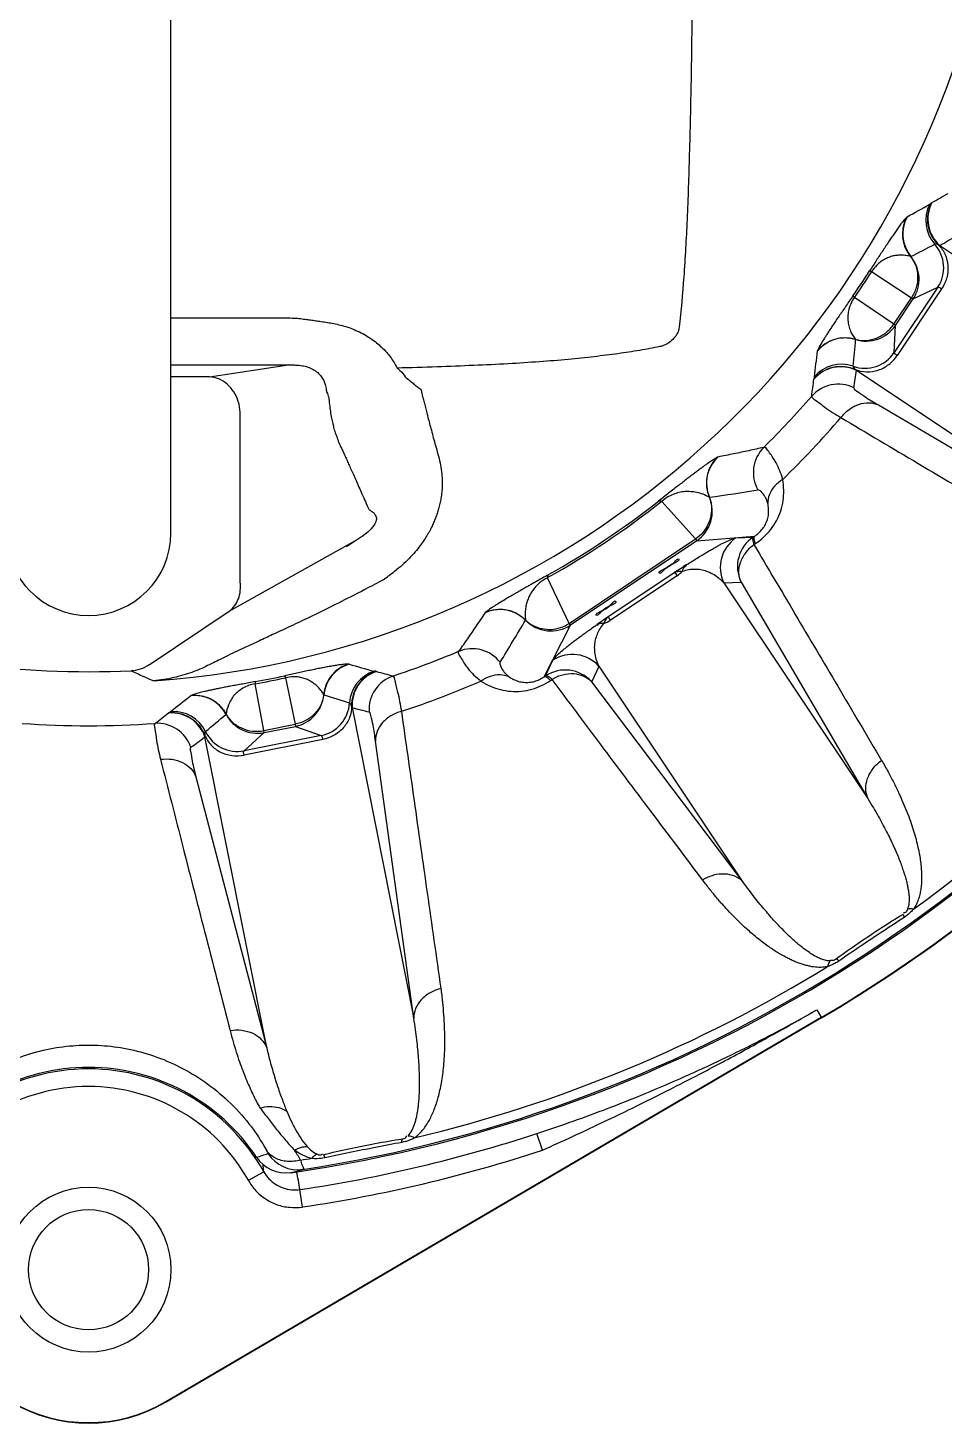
# Model space of a CAD drawing. Header units: millimetres. Extents: x 100 to 1590, y 100 to 694.
# Drawn here: x 1243.492 to 1244.185, y 536.207 to 537.261 of the extents above; entities that cross this region are included whole.
import ezdxf

# ---------------------------------------------------------------- set-up
doc = ezdxf.new("R2010")
doc.units = ezdxf.units.MM

msp = doc.modelspace()

# ---------------------------------------------------------------- linework, layer by layer
at = {"color": 9, "linetype": 'Continuous'}
for p, q in [((1243.6003, 536.8795), (1243.6003, 537.405)), ((1244.175, 537.1288), (1244.1746, 537.1285)), ((1244.1753, 537.129), (1244.175, 537.1288)), ((1244.1814, 537.0967), (1244.1805, 537.0971)), ((1244.1814, 537.0967), (1244.3823, 536.9625)), ((1244.1596, 537.0884), (1244.1595, 537.0883)), ((1244.1299, 537.077), (1244.16, 537.0573)), ((1244.1799, 537.0652), (1244.147, 537.0158)), ((1244.1828, 537.0639), (1244.1492, 537.0136)), ((1244.1613, 537.0564), (1244.1799, 537.0652)), ((1244.1466, 537.0372), (1244.1169, 537.0575)), ((1244.1466, 537.0372), (1244.16, 537.0573)), ((1244.1479, 537.0363), (1244.1613, 537.0564)), ((1244.16, 537.0573), (1244.1613, 537.0564)), ((1243.6003, 537.042), (1243.6891, 537.042)), ((1244.1479, 537.0363), (1244.1466, 537.0372)), ((1244.147, 537.0158), (1244.1479, 537.0363)), ((1244.1177, 537.0258), (1244.1177, 537.0257)), ((1243.6003, 537.0065), (1243.6891, 537.0065)), ((1243.6294, 536.9974), (1243.6891, 537.0065)), ((1244.1176, 537.0031), (1244.1184, 537.0024)), ((1244.3176, 536.8693), (1244.1184, 537.0024)), ((1243.6294, 536.9974), (1243.6003, 536.9974)), ((1244.0863, 536.996), (1244.0862, 536.9957)), ((1244.0864, 536.9965), (1244.0863, 536.996)), ((1243.6526, 536.8426), (1243.6526, 536.9708)), ((1244.135, 536.9763), (1244.3176, 536.8693)), ((1243.9713, 536.9034), (1243.9968, 536.875)), ((1244.0073, 536.9065), (1244.0072, 536.9065)), ((1243.6442, 536.8204), (1243.7421, 536.8751)), ((1243.7421, 536.8751), (1243.7331, 536.869)), ((1243.9014, 536.8112), (1243.9968, 536.875)), ((1243.9977, 536.8736), (1243.9023, 536.8099)), ((1243.9968, 536.875), (1243.9977, 536.8736)), ((1243.9977, 536.8736), (1244.0415, 536.8771)), ((1244.0273, 536.8758), (1244.0403, 536.8764)), ((1244.0403, 536.8764), (1244.0415, 536.8771)), ((1244.0409, 536.8708), (1244.0421, 536.8715)), ((1243.9014, 536.8112), (1243.8849, 536.8457)), ((1243.9806, 536.8494), (1243.9312, 536.8165)), ((1243.9828, 536.8472), (1243.9325, 536.8136)), ((1244.0182, 536.8418), (1244.0312, 536.8424)), ((1244.0182, 536.8418), (1244.1271, 536.6788)), ((1244.0312, 536.8424), (1244.1271, 536.6788)), ((1243.5838, 536.78), (1243.6442, 536.8204)), ((1243.8683, 536.8137), (1243.8683, 536.8136)), ((1243.8823, 536.7708), (1243.9023, 536.8099)), ((1243.9023, 536.8099), (1243.9014, 536.8112)), ((1243.8835, 536.7715), (1243.889, 536.7834)), ((1243.9183, 536.767), (1243.9239, 536.7788)), ((1244.0328, 536.6158), (1243.9239, 536.7788)), ((1243.5796, 536.7711), (1243.5798, 536.7711)), ((1243.6868, 536.7701), (1243.6942, 536.735)), ((1243.7548, 536.775), (1243.7545, 536.775)), ((1243.7554, 536.7749), (1243.7548, 536.775)), ((1243.7557, 536.7748), (1243.7554, 536.7749)), ((1243.8823, 536.7708), (1243.8835, 536.7715)), ((1243.8873, 536.7681), (1243.8884, 536.7689)), ((1244.0328, 536.6158), (1243.9183, 536.767)), ((1243.6705, 536.7302), (1243.6639, 536.7655)), ((1243.7159, 536.7572), (1243.7158, 536.7572)), ((1243.7372, 536.7477), (1243.7368, 536.7487)), ((1243.7372, 536.7477), (1243.7839, 536.5127)), ((1243.5987, 536.7437), (1243.5984, 536.7435)), ((1243.5991, 536.744), (1243.5987, 536.7437)), ((1243.642, 536.7426), (1243.6419, 536.7425)), ((1243.6705, 536.7302), (1243.6942, 536.735)), ((1243.6942, 536.735), (1243.6945, 536.7334)), ((1243.6259, 536.7266), (1243.6259, 536.7255)), ((1243.6727, 536.4905), (1243.6259, 536.7255)), ((1243.6556, 536.7148), (1243.6708, 536.7287)), ((1243.7138, 536.7264), (1243.6556, 536.7148)), ((1243.6708, 536.7287), (1243.6705, 536.7302)), ((1243.6708, 536.7287), (1243.6945, 536.7334)), ((1243.6945, 536.7334), (1243.7138, 536.7264)), ((1243.715, 536.7235), (1243.6556, 536.7117)), ((1243.7839, 536.5127), (1243.7549, 536.7223)), ((1243.6192, 536.6953), (1243.6727, 536.4905)), ((1244.0918, 536.5134), (1243.5964, 536.2231)), ((1244.0919, 536.5132), (1243.5966, 536.2229)), ((1244.0884, 536.5192), (1244.0919, 536.5132)), ((1243.8811, 536.4132), (1243.8769, 536.4258)), ((1243.6588, 536.3904), (1243.6704, 536.3969)), ((1243.6997, 536.3702), (1243.6977, 536.3834))]:
    msp.add_line(p, q, dxfattribs=at)
for points in [[(1244.1746, 537.1285), (1244.1743, 537.1282), (1244.1741, 537.1281), (1244.174, 537.1281), (1244.1739, 537.128), (1244.1738, 537.1279)], [(1244.1566, 537.1184), (1244.1566, 537.1184), (1244.1566, 537.1184), (1244.1566, 537.1183), (1244.1565, 537.1183), (1244.1565, 537.1183), (1244.1565, 537.1182)], [(1244.1284, 537.0775), (1244.1284, 537.0775), (1244.1285, 537.0775), (1244.1286, 537.0775), (1244.1288, 537.0774), (1244.129, 537.0774), (1244.1292, 537.0773), (1244.1294, 537.0772), (1244.1296, 537.0771), (1244.1299, 537.077)], [(1244.1159, 537.0588), (1244.1159, 537.0587), (1244.1159, 537.0586), (1244.116, 537.0585), (1244.1161, 537.0584), (1244.1162, 537.0582), (1244.1163, 537.0581), (1244.1165, 537.0579), (1244.1167, 537.0577), (1244.1169, 537.0575)], [(1244.0889, 537.0172), (1244.0889, 537.0171), (1244.0889, 537.0171), (1244.0889, 537.0171), (1244.0889, 537.017), (1244.0889, 537.017), (1244.0889, 537.017)], [(1244.0866, 536.9975), (1244.0866, 536.9973), (1244.0866, 536.9972), (1244.0865, 536.997), (1244.0865, 536.9968), (1244.0864, 536.9965)], [(1244.0138, 536.9369), (1244.0138, 536.9369), (1244.0137, 536.9369), (1244.0137, 536.9369), (1244.0136, 536.9369), (1244.0136, 536.9368), (1244.0135, 536.9368)], [(1243.9689, 536.9036), (1243.969, 536.9037), (1243.9692, 536.9038), (1243.9695, 536.9038), (1243.9697, 536.9038), (1243.97, 536.9038), (1243.9703, 536.9037), (1243.9706, 536.9036), (1243.9709, 536.9035), (1243.9713, 536.9034)], [(1243.8857, 536.848), (1243.8855, 536.8479), (1243.8854, 536.8477), (1243.8852, 536.8475), (1243.8851, 536.8473), (1243.8851, 536.847), (1243.885, 536.8467), (1243.885, 536.8464), (1243.8849, 536.8461), (1243.8849, 536.8457)], [(1243.8379, 536.8194), (1243.8378, 536.8194), (1243.8378, 536.8194), (1243.8378, 536.8193), (1243.8377, 536.8193), (1243.8377, 536.8193), (1243.8377, 536.8192)], [(1243.735, 536.7805), (1243.735, 536.7805), (1243.7349, 536.7805), (1243.7349, 536.7805), (1243.7349, 536.7805), (1243.7348, 536.7805), (1243.7348, 536.7805)], [(1243.664, 536.7672), (1243.6639, 536.7671), (1243.6639, 536.7671), (1243.6639, 536.7669), (1243.6639, 536.7668), (1243.6639, 536.7666), (1243.6639, 536.7664), (1243.6639, 536.7661), (1243.6639, 536.7659), (1243.6639, 536.7655)], [(1243.6861, 536.7716), (1243.6861, 536.7715), (1243.6862, 536.7715), (1243.6863, 536.7714), (1243.6863, 536.7713), (1243.6864, 536.7711), (1243.6865, 536.7709), (1243.6866, 536.7707), (1243.6867, 536.7704), (1243.6868, 536.7701)], [(1243.7545, 536.775), (1243.7543, 536.775), (1243.7541, 536.7751), (1243.754, 536.7751), (1243.7538, 536.7751)], [(1243.6156, 536.7568), (1243.6155, 536.7568), (1243.6155, 536.7568), (1243.6154, 536.7568), (1243.6154, 536.7567), (1243.6154, 536.7567), (1243.6154, 536.7567)], [(1243.6, 536.7445), (1243.5999, 536.7444), (1243.5997, 536.7443), (1243.5996, 536.7443), (1243.5995, 536.7442), (1243.5991, 536.744)], [(1244.1537, 536.5913), (1244.1538, 536.5911), (1244.1539, 536.5909), (1244.1539, 536.5906), (1244.154, 536.5904), (1244.1541, 536.5901), (1244.1542, 536.5899), (1244.1543, 536.5896), (1244.1544, 536.5893), (1244.1545, 536.589)], [(1244.1034, 536.5577), (1244.1036, 536.5576), (1244.1038, 536.5574), (1244.104, 536.5572), (1244.1042, 536.5571), (1244.1044, 536.5569), (1244.1046, 536.5567), (1244.1048, 536.5565), (1244.105, 536.5563), (1244.1052, 536.5561)], [(1243.7749, 536.4193), (1243.7749, 536.4196), (1243.7749, 536.4199), (1243.7749, 536.4202), (1243.7749, 536.4205), (1243.775, 536.4207), (1243.775, 536.421), (1243.775, 536.4212), (1243.775, 536.4215), (1243.7751, 536.4217)], [(1243.6728, 536.4126), (1243.673, 536.4122), (1243.6732, 536.4119), (1243.6733, 536.4115), (1243.6735, 536.4113), (1243.6736, 536.4111), (1243.6736, 536.4109), (1243.6737, 536.4107), (1243.6737, 536.4107), (1243.6736, 536.4106)], [(1243.7167, 536.4077), (1243.7166, 536.408), (1243.7165, 536.4083), (1243.7164, 536.4085), (1243.7163, 536.4088), (1243.7161, 536.409), (1243.716, 536.4093), (1243.7159, 536.4095), (1243.7158, 536.4097), (1243.7157, 536.4099)]]:
    msp.add_lwpolyline(points, dxfattribs=at)
for radius in [0.0623, 0.0454]:
    msp.add_circle((1243.538, 536.3229), radius, dxfattribs=at)
for centre, radius, start, end in [((1243.538, 537.4584), 0.6924, 274.0885, 66.6837), ((1243.6695, 538.0286), 1.032, 299.347, 300.1416), ((1243.6704, 538.0133), 1.0185, 298.518, 299.6208), ((1244.1975, 537.1156), 0.0267, 152.6393, 221.8319), ((1244.1991, 537.1168), 0.0267, 152.7749, 228.6354), ((1244.1801, 537.1056), 0.0267, 151.3136, 219.9128), ((1243.6419, 538.02), 1.0694, 300.3011, 301.0879), ((1243.1582, 539.0304), 2.185, 297.2778, 297.8105), ((1244.1577, 537.08), 0.0267, 326.3647, 41.8144), ((1244.1391, 537.0712), 0.0267, 326.3636, 39.8991), ((1243.5866, 537.4259), 0.6441, 325.248, 327.252), ((1243.5659, 537.4398), 0.6707, 325.2511, 327.2489), ((1244.1257, 537.0512), 0.0267, 252.6009, 326.1364), ((1244.1097, 537.0002), 0.0267, 72.5873, 141.1878), ((1241.9159, 537.2099), 2.2096, 354.6925, 355.2192), ((1243.0667, 537.1248), 1.0279, 352.8842, 353.9769), ((1244.1248, 537.0307), 0.0267, 250.6856, 326.1353), ((1244.1066, 536.9784), 0.0267, 63.8646, 139.7252), ((1244.1071, 536.9803), 0.0267, 70.6669, 139.8605), ((1243.0592, 537.1475), 1.0691, 351.4906, 352.199), ((1243.0618, 537.1187), 1.0318, 352.4377, 353.1531), ((1244.1047, 536.9653), 0.0267, 63.8641, 138.8722), ((1243.538, 537.4584), 0.7245, 314.7854, 318.9784), ((1243.538, 537.4584), 0.7518, 314.2601, 319.1498), ((1244.0318, 536.9172), 0.0267, 132.4914, 203.5359), ((1244.0672, 536.9252), 0.0267, 134.8994, 209.5866), ((1243.5566, 537.4306), 0.6707, 299.309, 308.1909), ((1243.5705, 537.4098), 0.6441, 299.2949, 308.2051), ((1243.9828, 536.8958), 0.0267, 303.8791, 23.5115), ((1243.5839, 539.8347), 2.9587, 278.2284, 278.9463), ((1243.538, 537.4584), 1.0953, 300.3738, 328.5685), ((1243.538, 537.4584), 1.0956, 300.3738, 328.5824), ((1243.538, 536.8795), 0.0623, 180, 0), ((1244.0422, 536.8536), 0.0267, 123.8679, 206.1186), ((1244.0552, 536.8542), 0.0267, 123.868, 206.1186), ((1243.538, 537.4584), 1.0721, 278.6965, 326.292), ((1243.538, 537.4584), 1.0732, 278.2014, 325.9162), ((1241.8432, 539.3681), 3.1698, 307.2229, 307.4173), ((1246.2146, 533.3953), 4.1136, 122.7337, 122.8938), ((1243.9669, 536.871), 0.0286, 303.7442, 314.7028), ((1243.538, 537.4584), 1.0648, 305.8713, 324.1293), ((1243.849, 536.795), 0.0267, 43.964, 115.0087), ((1241.325, 538.3254), 2.9587, 328.5537, 329.2716), ((1243.8875, 536.8322), 0.0267, 223.9885, 303.6209), ((1246.2577, 533.4449), 4.0963, 124.6057, 124.7665), ((1243.9165, 536.8374), 0.0286, 292.7972, 303.7558), ((1243.538, 537.4584), 0.7245, 288.5216, 292.7146), ((1243.828, 536.7654), 0.0267, 37.9132, 112.5991), ((1243.9038, 536.7611), 0.0267, 41.3814, 123.6321), ((1243.538, 537.4584), 0.6837, 261.9987, 272.7029), ((1243.5689, 536.8022), 0.0267, 272.7993, 303.848), ((1243.7425, 536.7548), 0.0267, 106.3136, 174.9128), ((1244.0239, 537.7571), 1.0185, 253.518, 254.6208), ((1243.7972, 537.2554), 0.5309, 244.6907, 245.812), ((1243.7951, 537.2509), 0.5259, 245.8307, 246.728), ((1243.5445, 537.4255), 0.6707, 280.2511, 282.2489), ((1243.5494, 537.401), 0.6441, 280.248, 282.252), ((1243.7619, 536.7496), 0.0267, 107.6393, 176.8319), ((1243.7639, 536.7494), 0.0267, 107.7749, 183.6354), ((1243.7767, 536.7461), 0.0267, 108.6285, 183.6376), ((1244.0341, 537.7684), 1.0318, 254.3469, 255.0623), ((1243.538, 537.4584), 0.7518, 288.3502, 293.2399), ((1243.8983, 536.7493), 0.0267, 41.3813, 123.632), ((1242.9688, 537.5558), 1.0279, 307.8842, 308.9769), ((1243.6183, 536.7301), 0.0267, 27.5873, 96.1878), ((1243.6892, 536.7596), 0.0267, 281.3636, 354.8991), ((1244.381, 538.8385), 2.185, 252.2778, 252.8105), ((1243.7086, 536.7526), 0.0267, 281.3647, 356.8144), ((1244.0084, 537.7817), 1.0691, 255.301, 256.0094), ((1243.538, 537.4584), 0.7245, 266.0216, 273.9784), ((1242.961, 537.5549), 1.0318, 307.4377, 308.1531), ((1243.59, 536.709), 0.0267, 18.8641, 93.8722), ((1243.6006, 536.7169), 0.0267, 18.8646, 94.7252), ((1243.6023, 536.7179), 0.0267, 25.6669, 94.8605), ((1242.2152, 538.4297), 2.2096, 309.6925, 310.2192), ((1243.6656, 536.7549), 0.0267, 207.6009, 281.1364), ((1242.9796, 537.5771), 1.0691, 306.4906, 307.199), ((1243.6505, 536.7411), 0.0267, 205.6856, 281.1353), ((1243.538, 537.4584), 1.0648, 283.3707, 301.6293), ((1243.538, 536.3229), 0.1517, 29.1861, 150.8139), ((1243.538, 536.3229), 0.1528, 33.7609, 146.2391), ((1243.538, 536.3229), 0.1384, 29.1871, 150.8129), ((1243.538, 537.4584), 1.0868, 278.4514, 288.1726), ((1243.0526, 538.2946), 1.9837, 287.9822, 288.244), ((1243.6872, 536.4227), 0.0267, 213.7892, 278.2269), ((1243.6961, 536.4251), 0.0267, 212.819, 278.6499), ((1243.542, 536.3154), 0.1805, 30.028, 32.8206), ((1243.538, 537.4584), 1.1001, 278.4516, 288.1726), ((1243.5069, 536.3833), 0.1641, 4.7357, 6.6428), ((1243.436, 537.3333), 0.9712, 285.2284, 285.7793), ((1243.538, 537.4584), 1.0648, 278.6598, 279.1293), ((1243.5162, 536.3582), 0.1832, 7.9206, 12.2092), ((1243.538, 536.3229), 0.1159, 239.6262, 300.3738), ((1243.538, 536.3229), 0.1156, 239.6262, 300.3738)]:
    msp.add_arc(centre, radius, start, end, dxfattribs=at)
for points, start_tangent, end_tangent in [([(1243.9761, 537.8902), (1243.979, 537.8741), (1243.9817, 537.8565), (1243.9841, 537.8371), (1243.9862, 537.8157), (1243.988, 537.7921), (1243.9896, 537.766), (1243.9908, 537.7376), (1243.9919, 537.7068), (1243.9927, 537.6734), (1243.9934, 537.6371), (1243.994, 537.5978), (1243.9944, 537.5553), (1243.9947, 537.5094), (1243.9948, 537.4598), (1243.9948, 537.4062), (1243.9946, 537.3481), (1243.9942, 537.2846), (1243.9934, 537.2213), (1243.9921, 537.1655), (1243.9904, 537.1162), (1243.9879, 537.073), (1243.9844, 537.0349)], (0.198836, -0.980033), (-0.115632, -0.993292)), ([(1244.175, 537.1288), (1244.1724, 537.1207), (1244.1725, 537.1121), (1244.1752, 537.104), (1244.1805, 537.0971)], (-0.457975, -0.888965), (0.72698, -0.686659)), ([(1244.1565, 537.1182), (1244.1537, 537.1151), (1244.1516, 537.1124), (1244.1495, 537.1094), (1244.1474, 537.1064), (1244.1453, 537.1033), (1244.1432, 537.1002), (1244.141, 537.0969), (1244.1386, 537.0932), (1244.1361, 537.0894), (1244.1336, 537.0856), (1244.1311, 537.0817), (1244.1284, 537.0775)], (-0.711283, -0.702905), (-0.540989, -0.84103)), ([(1244.1565, 537.1182), (1244.1534, 537.1082), (1244.1544, 537.0976), (1244.1595, 537.0883)], (-0.479279, -0.877663), (0.642618, -0.766186)), ([(1244.1805, 537.0971), (1244.1776, 537.0978)], (-0.911049, 0.412298), (-0.884981, -0.465628)), ([(1244.1805, 537.0971), (1244.1854, 537.09), (1244.1875, 537.0814), (1244.1867, 537.0723), (1244.1828, 537.0639)], (0.709916, -0.704287), (-0.55557, -0.83147)), ([(1244.1595, 537.0883), (1244.1558, 537.0892), (1244.1523, 537.0894), (1244.1491, 537.0893), (1244.1463, 537.0888), (1244.1427, 537.0877), (1244.1396, 537.0862), (1244.1366, 537.0843), (1244.1338, 537.0818), (1244.1299, 537.077)], (-0.959767, 0.280799), (-0.527469, -0.849574)), ([(1244.1595, 537.0883), (1244.1633, 537.0813), (1244.1647, 537.0732), (1244.1636, 537.0649), (1244.16, 537.0573)], (0.613398, -0.789774), (-0.554503, -0.832182)), ([(1244.1799, 537.0652), (1244.1828, 537.0639)], (0.813138, 0.58207), (0.83139, -0.555689)), ([(1244.1159, 537.0588), (1244.113, 537.0546), (1244.1102, 537.0506), (1244.1076, 537.0467), (1244.1051, 537.0432), (1244.1029, 537.0399), (1244.1009, 537.0369), (1244.099, 537.0341), (1244.0973, 537.0314), (1244.0957, 537.029), (1244.0942, 537.0266), (1244.0916, 537.0223), (1244.0889, 537.0172)], (-0.569449, -0.822027), (-0.377136, -0.926158)), ([(1244.1169, 537.0575), (1244.1143, 537.053), (1244.1127, 537.0485), (1244.112, 537.0442), (1244.112, 537.0402), (1244.1126, 537.0361), (1244.114, 537.032), (1244.1177, 537.0258)], (-0.582229, -0.813025), (0.626719, -0.779245)), ([(1243.6891, 537.042), (1243.6946, 537.0418), (1243.6995, 537.0413), (1243.7038, 537.0407), (1243.7077, 537.0402), (1243.7117, 537.0396), (1243.7162, 537.039), (1243.721, 537.0382), (1243.726, 537.0372), (1243.7311, 537.0359), (1243.7362, 537.0342), (1243.7414, 537.032), (1243.7465, 537.0295), (1243.7513, 537.0265), (1243.7556, 537.0233), (1243.7595, 537.0199), (1243.7631, 537.0162), (1243.7662, 537.0123), (1243.7689, 537.0083), (1243.7712, 537.0041)], (0.999998, -0.002109), (0.443354, -0.896347)), ([(1243.9844, 537.0349), (1243.9836, 537.0316), (1243.9822, 537.0289), (1243.9805, 537.0266), (1243.9767, 537.0233), (1243.973, 537.0213), (1243.9697, 537.0203)], (-0.116201, -0.993226), (-0.980033, -0.198835)), ([(1244.1177, 537.0258), (1244.1257, 537.025), (1244.1337, 537.0268), (1244.1409, 537.031), (1244.1466, 537.0372)], (0.964393, -0.264473), (0.556637, 0.830756)), ([(1243.9697, 537.0203), (1243.9546, 537.0175), (1243.9382, 537.015), (1243.9203, 537.0127), (1243.9006, 537.0106), (1243.8789, 537.0089), (1243.8552, 537.0073), (1243.8293, 537.0061), (1243.8014, 537.005), (1243.7712, 537.0041)], (-0.980033, -0.198836), (-0.999668, -0.025754)), ([(1244.0889, 537.0172), (1244.0971, 537.0239), (1244.1072, 537.027), (1244.1177, 537.0258)], (0.627455, 0.778653), (0.953782, -0.300498)), ([(1244.1176, 537.0031), (1244.1261, 537.0013), (1244.1349, 537.0026), (1244.1429, 537.0069), (1244.1492, 537.0136)], (0.922349, -0.386358), (0.55557, 0.83147)), ([(1244.1492, 537.0136), (1244.147, 537.0158)], (-0.831549, 0.555452), (0.226589, 0.97399)), ([(1243.6891, 537.0065), (1243.6923, 537.0065), (1243.695, 537.0064), (1243.6995, 537.0059), (1243.7037, 537.0049), (1243.7077, 537.0031), (1243.7112, 537.0007), (1243.7139, 536.9978), (1243.7158, 536.9948), (1243.7169, 536.9918), (1243.7177, 536.9876)], (0.999286, 0.037775), (0.109597, -0.993976)), ([(1243.7712, 537.0041), (1243.7734, 537.0024), (1243.7774, 536.9976)], (0.88404, -0.467411), (0.583967, -0.811778)), ([(1244.0863, 536.996), (1244.0928, 537.0016), (1244.1007, 537.0048), (1244.1093, 537.0053), (1244.1176, 537.0031)], (0.646048, 0.763297), (0.912581, -0.408896)), ([(1244.1159, 537.0055), (1244.1176, 537.0031)], (-0.091201, -0.995833), (0.729535, -0.683944)), ([(1243.6526, 536.9708), (1243.6512, 536.9788), (1243.6478, 536.9861), (1243.6427, 536.992), (1243.6364, 536.9959), (1243.6294, 536.9974)], (-0.037857, 0.999283), (-0.998746, 0.050065)), ([(1243.7177, 536.9876), (1243.7185, 536.9849), (1243.7197, 536.981)], (0.020424, -0.999791), (0.116858, -0.993149)), ([(1243.7774, 536.9976), (1243.7806, 536.9948), (1243.7833, 536.9926), (1243.7858, 536.9905), (1243.7892, 536.9881)], (0.712746, -0.701422), (0.853737, -0.520705)), ([(1243.7892, 536.9881), (1243.7899, 536.9851), (1243.7907, 536.9818), (1243.7916, 536.9783), (1243.7926, 536.9744), (1243.7937, 536.9703), (1243.7948, 536.9658), (1243.7961, 536.961), (1243.7975, 536.9558), (1243.799, 536.9501), (1243.8007, 536.9441), (1243.8025, 536.9375)], (0.236275, -0.971686), (0.27108, -0.962557)), ([(1244.1165, 536.9893), (1244.1185, 536.9869), (1244.1247, 536.9826), (1244.135, 536.9763)], (-0.144233, -0.989544), (0.86288, -0.505408)), ([(1243.7197, 536.981), (1243.7203, 536.9751), (1243.721, 536.9699), (1243.7218, 536.9652), (1243.7228, 536.9611), (1243.7238, 536.9573), (1243.7252, 536.9533), (1243.7268, 536.949), (1243.7288, 536.9444)], (0.072447, -0.997372), (0.425447, -0.904984)), ([(1244.0846, 536.9829), (1244.0871, 536.9801), (1244.0945, 536.9746), (1244.1067, 536.9667)], (-0.037921, -0.999281), (0.844108, -0.536172)), ([(1244.1067, 536.9667), (1244.1129, 536.9728), (1244.1202, 536.9767), (1244.1279, 536.9779), (1244.135, 536.9763)], (0.606864, 0.794806), (0.913078, -0.407785)), ([(1244.1067, 536.9667), (1244.1652, 536.932), (1244.2258, 536.8961), (1244.2887, 536.859)], (0.860323, -0.50975), (0.861054, -0.508514)), ([(1243.7288, 536.9444), (1243.7301, 536.9415), (1243.7315, 536.9385), (1243.733, 536.9352), (1243.7346, 536.9316), (1243.7363, 536.9278), (1243.7382, 536.9236), (1243.7402, 536.9191), (1243.7424, 536.9142), (1243.7447, 536.909), (1243.7473, 536.9032), (1243.75, 536.8971)], (0.414833, -0.909898), (0.404867, -0.914375)), ([(1243.8025, 536.9375), (1243.8041, 536.9308), (1243.805, 536.9243), (1243.8053, 536.9183), (1243.8052, 536.9129), (1243.8047, 536.908), (1243.804, 536.9037), (1243.8031, 536.8997), (1243.8021, 536.896), (1243.8009, 536.8925), (1243.7996, 536.8891), (1243.7981, 536.8856), (1243.7964, 536.8821), (1243.7943, 536.8784), (1243.7918, 536.8743), (1243.7887, 536.87), (1243.7849, 536.8652), (1243.7803, 536.8602), (1243.7751, 536.8553), (1243.7693, 536.8505)], (0.27107, -0.96256), (-0.794354, -0.607455)), ([(1244.0135, 536.9368), (1244.0101, 536.9348), (1244.006, 536.932), (1244.0037, 536.9304), (1244.0013, 536.9286), (1243.9988, 536.9268), (1243.9961, 536.9248), (1243.9933, 536.9226), (1243.9903, 536.9204), (1243.9872, 536.9179), (1243.9839, 536.9154), (1243.9803, 536.9126), (1243.9765, 536.9096), (1243.9727, 536.9066), (1243.9689, 536.9036)], (-0.889143, -0.457629), (-0.786108, -0.618089)), ([(1244.0135, 536.9368), (1244.0072, 536.9279), (1244.005, 536.9172), (1244.0072, 536.9065)], (-0.736744, -0.676171), (0.400602, -0.916252)), ([(1244.0484, 536.9442), (1244.0371, 536.9417), (1244.0256, 536.9393), (1244.0138, 536.9369)], (-0.975661, -0.219283), (-0.981431, -0.191817)), ([(1244.0627, 536.92), (1244.0605, 536.9266), (1244.0577, 536.9324), (1244.0548, 536.9373), (1244.0521, 536.941), (1244.0484, 536.9442)], (-0.263016, 0.964791), (-0.991276, -0.131804)), ([(1244.0421, 536.8715), (1244.0483, 536.8764), (1244.0536, 536.8822), (1244.058, 536.8888), (1244.0612, 536.8962), (1244.063, 536.904), (1244.0635, 536.9119), (1244.0627, 536.92)], (0.836192, 0.548437), (-0.178867, 0.983873)), ([(1244.0627, 536.92), (1244.0565, 536.9148), (1244.0526, 536.9085), (1244.0514, 536.9017)], (-0.853392, -0.521269), (0.045072, -0.998984)), ([(1244.0072, 536.9065), (1244.0048, 536.9077), (1244.0001, 536.9096), (1243.9954, 536.9105), (1243.9909, 536.9108), (1243.9865, 536.9105), (1243.9821, 536.9094), (1243.9776, 536.9076), (1243.9713, 536.9034)], (-0.861857, 0.507151), (-0.746742, -0.665114)), ([(1244.0072, 536.9065), (1244.0088, 536.8997), (1244.0084, 536.8927), (1244.0062, 536.8859), (1244.0022, 536.8798), (1243.9968, 536.875)], (0.362816, -0.931861), (-0.821995, -0.569494)), ([(1244.0514, 536.9017), (1244.0505, 536.9047), (1244.0492, 536.9072), (1244.0464, 536.9108), (1244.044, 536.912)], (-0.233876, 0.972266), (-0.987807, -0.155682)), ([(1243.75, 536.8971), (1243.7533, 536.8949), (1243.755, 536.8928), (1243.7556, 536.89), (1243.7545, 536.8865), (1243.7522, 536.8833), (1243.7493, 536.8804), (1243.7448, 536.8769), (1243.7421, 536.8751)], (0.898495, -0.438985), (-0.845414, -0.534111)), ([(1244.0415, 536.8771), (1244.0447, 536.8796), (1244.0474, 536.8826), (1244.0496, 536.886), (1244.0512, 536.8898), (1244.052, 536.8937), (1244.052, 536.8977), (1244.0514, 536.9017)], (0.837975, 0.545708), (-0.233923, 0.972255)), ([(1243.9902, 536.8556), (1243.9943, 536.8582), (1243.9981, 536.8606), (1244.0017, 536.8628), (1244.005, 536.8648), (1244.0081, 536.8666), (1244.011, 536.8682), (1244.0137, 536.8698), (1244.0163, 536.8712), (1244.0187, 536.8724), (1244.023, 536.8744), (1244.0273, 536.8758)], (0.841198, 0.540728), (0.998952, 0.045766)), ([(1244.0403, 536.8764), (1244.0402, 536.8734), (1244.0409, 536.8708)], (-0.729427, -0.684059), (0.338872, -0.940832)), ([(1244.0421, 536.8715), (1244.0413, 536.8742), (1244.0415, 536.8771)], (-0.335815, 0.941928), (0.731052, 0.682322)), ([(1244.0312, 536.8424), (1244.0296, 536.8496), (1244.0309, 536.8573), (1244.0348, 536.8646), (1244.0409, 536.8708)], (-0.407213, 0.913333), (0.796586, 0.604525)), ([(1244.0409, 536.8708), (1244.0722, 536.818), (1244.1043, 536.7637), (1244.1374, 536.7077)], (0.509576, -0.860426), (0.508514, -0.861054)), ([(1243.9694, 536.8493), (1243.9724, 536.8519), (1243.9766, 536.8547)], (-0.484698, 0.874682), (0.83147, 0.55557)), ([(1243.977, 536.8542), (1243.9728, 536.8514), (1243.9694, 536.8493)], (-0.83147, -0.55557), (-0.484698, 0.874682)), ([(1243.9766, 536.8547), (1243.9808, 536.8575), (1243.9842, 536.8597)], (0.83147, 0.55557), (0.484698, -0.874682)), ([(1243.9842, 536.8597), (1243.9811, 536.857), (1243.977, 536.8542)], (0.484698, -0.874682), (-0.83147, -0.55557)), ([(1243.9806, 536.8494), (1243.9834, 536.8505), (1243.987, 536.8506)], (0.869514, 0.493908), (0.998364, -0.057178)), ([(1243.987, 536.8506), (1243.9889, 536.8543), (1243.9903, 536.8549)], (0.270262, 0.962787), (0.993538, 0.113499)), ([(1243.987, 536.8506), (1243.9918, 536.8519), (1243.9964, 536.8523), (1244.0008, 536.8519), (1244.0052, 536.8507), (1244.0097, 536.8487), (1244.014, 536.8458), (1244.0161, 536.8439), (1244.0182, 536.8418)], (0.934744, 0.355322), (0.657838, -0.753159)), ([(1243.6442, 536.8204), (1243.6484, 536.8245), (1243.6513, 536.8298), (1243.6527, 536.836), (1243.6526, 536.8426)], (0.811842, 0.583877), (-0.138404, 0.990376)), ([(1243.7607, 536.844), (1243.7387, 536.8326), (1243.7197, 536.823), (1243.7033, 536.815), (1243.6892, 536.8083), (1243.6771, 536.8027), (1243.6668, 536.7979), (1243.658, 536.7938), (1243.6504, 536.7903)], (-0.883845, -0.46778), (-0.909425, -0.415868)), ([(1243.8857, 536.848), (1243.8811, 536.8455), (1243.8786, 536.844), (1243.8759, 536.8425), (1243.8732, 536.841), (1243.8706, 536.8395), (1243.8681, 536.8381), (1243.8655, 536.8366), (1243.8631, 536.8352), (1243.8607, 536.8339), (1243.8584, 536.8325), (1243.8539, 536.8299), (1243.8497, 536.8273), (1243.8457, 536.8249), (1243.8422, 536.8226), (1243.8379, 536.8194)], (-0.8721, -0.489327), (-0.763028, -0.646366)), ([(1243.8849, 536.8457), (1243.8826, 536.8444), (1243.88, 536.8426), (1243.8775, 536.8405), (1243.8753, 536.8381), (1243.8733, 536.8355), (1243.8716, 536.8327), (1243.8702, 536.8296), (1243.8691, 536.8262), (1243.8683, 536.8225), (1243.868, 536.8183), (1243.8683, 536.8137)], (-0.900336, -0.435195), (0.138743, -0.990328)), ([(1243.9806, 536.8494), (1243.9828, 536.8472)], (0.973996, 0.226567), (0.555452, -0.831549)), ([(1243.8377, 536.8192), (1243.831, 536.8093), (1243.8244, 536.7996), (1243.8177, 536.7901)], (-0.552793, -0.833319), (-0.57596, -0.817478)), ([(1243.8379, 536.8194), (1243.8485, 536.8219), (1243.8593, 536.8199), (1243.8683, 536.8137)], (0.90664, 0.421904), (0.693203, -0.720742)), ([(1243.9217, 536.8174), (1243.9248, 536.8201), (1243.9289, 536.8229)], (-0.484491, 0.874796), (0.83147, 0.55557)), ([(1243.9293, 536.8223), (1243.9251, 536.8196), (1243.9217, 536.8174)], (-0.83147, -0.55557), (-0.484491, 0.874796)), ([(1243.9289, 536.8229), (1243.9331, 536.8257), (1243.9365, 536.8278)], (0.83147, 0.55557), (0.484491, -0.874796)), ([(1243.9365, 536.8278), (1243.9335, 536.8251), (1243.9293, 536.8223)], (0.484491, -0.874796), (-0.83147, -0.55557)), ([(1243.8683, 536.8137), (1243.874, 536.8096), (1243.8806, 536.8073), (1243.8877, 536.8067), (1243.8948, 536.8081), (1243.9014, 536.8112)], (0.722084, -0.691806), (0.840708, 0.541489)), ([(1243.889, 536.7834), (1243.8906, 536.7855), (1243.8936, 536.7884), (1243.8976, 536.7919), (1243.8999, 536.7937), (1243.9023, 536.7957), (1243.9049, 536.7977), (1243.9077, 536.7998), (1243.9108, 536.8021), (1243.9142, 536.8045), (1243.9178, 536.8071), (1243.9218, 536.8099)], (0.424493, 0.905431), (0.821511, 0.570192)), ([(1243.9239, 536.7788), (1243.9227, 536.7815), (1243.9218, 536.7842), (1243.9208, 536.7894), (1243.9206, 536.7943), (1243.9213, 536.7988), (1243.9226, 536.803), (1243.9246, 536.8071), (1243.9276, 536.811)], (-0.444095, 0.89598), (0.686425, 0.727201)), ([(1243.9276, 536.811), (1243.9235, 536.8107), (1243.9225, 536.8095)], (-0.992895, 0.118993), (-0.485008, -0.87451)), ([(1243.9276, 536.811), (1243.9292, 536.8142), (1243.9312, 536.8165)], (0.329253, 0.944242), (0.789028, 0.614357)), ([(1243.9325, 536.8136), (1243.9312, 536.8165)], (-0.555689, 0.83139), (0.581757, 0.813362)), ([(1243.6504, 536.7903), (1243.6435, 536.787), (1243.6375, 536.784), (1243.6324, 536.7815), (1243.628, 536.7793)], (-0.898034, -0.439926), (-0.893898, -0.448271)), ([(1243.8177, 536.7901), (1243.8193, 536.7854), (1243.8217, 536.7815), (1243.825, 536.7769), (1243.8293, 536.7722), (1243.8346, 536.7676)], (-0.501117, -0.86538), (0.790699, -0.612205)), ([(1243.628, 536.7793), (1243.616, 536.7742), (1243.6024, 536.7702), (1243.5873, 536.7678)], (-0.893925, -0.448216), (-0.995528, -0.094465)), ([(1243.7348, 536.7805), (1243.7306, 536.7802), (1243.7272, 536.7798), (1243.7236, 536.7792), (1243.7199, 536.7786), (1243.7163, 536.7779), (1243.7126, 536.7772), (1243.7087, 536.7764), (1243.7044, 536.7755), (1243.7, 536.7746), (1243.6955, 536.7736), (1243.691, 536.7726), (1243.6861, 536.7716)], (-0.999982, 0.005924), (-0.977235, -0.212161)), ([(1243.7348, 536.7805), (1243.7255, 536.7756), (1243.7188, 536.7674), (1243.7158, 536.7572)], (-0.959502, -0.2817), (-0.087376, -0.996175)), ([(1243.8491, 536.7818), (1243.8493, 536.7791), (1243.8516, 536.7751), (1243.8534, 536.773), (1243.8558, 536.771)], (-0.52185, -0.853037), (0.808757, -0.588143)), ([(1243.664, 536.7672), (1243.6592, 536.7663), (1243.6544, 536.7654), (1243.6499, 536.7646), (1243.6456, 536.7638), (1243.6417, 536.7631), (1243.6381, 536.7623), (1243.6348, 536.7617), (1243.6317, 536.761), (1243.6288, 536.7604), (1243.626, 536.7598), (1243.6211, 536.7586), (1243.6156, 536.7568)], (-0.983956, -0.17841), (-0.921568, -0.388218)), ([(1243.7158, 536.7572), (1243.7137, 536.7605), (1243.7115, 536.7631), (1243.7091, 536.7652), (1243.7068, 536.7669), (1243.7035, 536.7687), (1243.7002, 536.7698), (1243.6967, 536.7706), (1243.693, 536.7708), (1243.6868, 536.7701)], (-0.480103, 0.877212), (-0.973717, -0.227763)), ([(1243.7554, 536.7749), (1243.7477, 536.771), (1243.7417, 536.7649), (1243.738, 536.7572), (1243.7368, 536.7487)], (-0.95243, -0.304758), (0.028518, -0.999593)), ([(1243.7747, 536.7448), (1243.7719, 536.7591), (1243.7697, 536.7681), (1243.7681, 536.7714)], (-0.172332, 0.985039), (-0.937727, 0.347373)), ([(1243.8346, 536.7676), (1243.8418, 536.7714), (1243.8491, 536.7726), (1243.8558, 536.771)], (0.808165, 0.588956), (0.905682, -0.423958)), ([(1243.8346, 536.7676), (1243.8418, 536.7638), (1243.8493, 536.7612), (1243.8572, 536.7599), (1243.8653, 536.76), (1243.8731, 536.7615), (1243.8804, 536.7642), (1243.8873, 536.7681)], (0.840531, -0.541764), (0.826724, 0.562608)), ([(1243.8558, 536.771), (1243.8593, 536.7689), (1243.863, 536.7674), (1243.867, 536.7667), (1243.8711, 536.7667), (1243.8751, 536.7674), (1243.8788, 536.7688), (1243.8823, 536.7708)], (0.808728, -0.588183), (0.824863, 0.565333)), ([(1243.8873, 536.7681), (1243.8852, 536.7698), (1243.8823, 536.7708)], (-0.741677, 0.670757), (-0.910108, -0.414371)), ([(1243.8884, 536.7689), (1243.8863, 536.7706), (1243.8835, 536.7715)], (-0.739521, 0.673133), (-0.911139, -0.412099)), ([(1243.9183, 536.767), (1243.9123, 536.7712), (1243.9048, 536.773), (1243.8965, 536.7722), (1243.8884, 536.7689)], (-0.68798, 0.72573), (-0.86335, -0.504606)), ([(1244.0022, 536.6173), (1243.9631, 536.6693), (1243.9252, 536.7197), (1243.8884, 536.7689)], (-0.60091, 0.799316), (-0.599923, 0.800058)), ([(1243.6156, 536.7568), (1243.6261, 536.7558), (1243.6354, 536.7508), (1243.642, 536.7426)], (0.994268, 0.106913), (0.461942, -0.88691)), ([(1243.6639, 536.7655), (1243.659, 536.7643), (1243.6546, 536.7622), (1243.6511, 536.7597), (1243.6481, 536.7569), (1243.6457, 536.7535), (1243.6438, 536.7496), (1243.642, 536.7426)], (-0.986618, -0.163048), (-0.107852, -0.994167)), ([(1243.7158, 536.7572), (1243.7135, 536.7495), (1243.7088, 536.7428), (1243.7021, 536.7378), (1243.6942, 536.735)], (-0.124716, -0.992192), (-0.980534, -0.196349)), ([(1243.7368, 536.7487), (1243.7353, 536.7401), (1243.7307, 536.7325), (1243.7237, 536.7267), (1243.715, 536.7235)], (0.00398, -0.999992), (-0.980785, -0.19509)), ([(1243.7368, 536.7487), (1243.7353, 536.7511)], (-0.352701, 0.935736), (-0.955018, 0.296549)), ([(1243.5882, 536.7356), (1243.588, 536.7319), (1243.5894, 536.7228), (1243.5924, 536.7085)], (-0.733412, -0.679784), (0.217744, -0.976006)), ([(1243.5987, 536.7437), (1243.6072, 536.7431), (1243.6151, 536.7397), (1243.6216, 536.734), (1243.6259, 536.7266)], (0.996557, 0.082907), (0.356159, -0.934425)), ([(1243.642, 536.7426), (1243.6471, 536.7363), (1243.654, 536.732), (1243.6621, 536.7298), (1243.6705, 536.7302)], (0.494919, -0.868939), (0.981035, 0.193831)), ([(1243.7549, 536.7223), (1243.7531, 536.7342), (1243.7514, 536.7417), (1243.75, 536.7444)], (-0.136727, 0.990609), (-0.969415, 0.245425)), ([(1243.7747, 536.7448), (1243.7666, 536.7414), (1243.7603, 536.7362), (1243.7562, 536.7295), (1243.7549, 536.7223)], (-0.966543, -0.256504), (0.027295, -0.999627)), ([(1243.8045, 536.5354), (1243.7942, 536.6077), (1243.7843, 536.6775), (1243.7747, 536.7448)], (-0.140294, 0.99011), (-0.141717, 0.989907)), ([(1243.6264, 536.7295), (1243.6259, 536.7266)], (-0.768649, -0.639671), (0.032238, -0.99948)), ([(1243.6259, 536.7266), (1243.6306, 536.7193), (1243.6377, 536.714), (1243.6464, 536.7114), (1243.6556, 536.7117)], (0.379003, -0.925395), (0.980785, 0.19509)), ([(1243.7138, 536.7264), (1243.715, 536.7235)], (0.986562, -0.16339), (0.19495, -0.980813)), ([(1243.6153, 536.7176), (1243.6151, 536.7146), (1243.6164, 536.707), (1243.6192, 536.6953)], (-0.801701, -0.597725), (0.252771, -0.967526)), ([(1243.6556, 536.7117), (1243.6556, 536.7148)], (-0.19523, 0.980757), (0.848938, 0.528493)), ([(1243.5924, 536.7085), (1243.6011, 536.7085), (1243.609, 536.7061), (1243.6153, 536.7015), (1243.6192, 536.6953)], (0.99113, 0.132895), (0.357296, -0.933991)), ([(1243.5924, 536.7085), (1243.6093, 536.6424), (1243.6268, 536.5742), (1243.645, 536.5037)], (0.247892, -0.968788), (0.249284, -0.96843)), ([(1244.1271, 536.6788), (1244.1255, 536.6861), (1244.1269, 536.694), (1244.131, 536.7015), (1244.1374, 536.7077)], (-0.408005, 0.91298), (0.810206, 0.586146)), ([(1244.1374, 536.7077), (1244.1423, 536.6991), (1244.1466, 536.691), (1244.1503, 536.6833), (1244.1536, 536.6759), (1244.1566, 536.6687), (1244.1592, 536.6617), (1244.1614, 536.6552), (1244.1632, 536.649), (1244.1646, 536.6432), (1244.1658, 536.6377), (1244.1667, 536.6325), (1244.1673, 536.6276), (1244.1676, 536.6229), (1244.1677, 536.6185), (1244.1675, 536.6142), (1244.167, 536.6102), (1244.1663, 536.6063), (1244.1652, 536.6026), (1244.1638, 536.599), (1244.1619, 536.5956)], (0.508514, -0.861054), (-0.548257, -0.83631)), ([(1244.1271, 536.6788), (1244.1312, 536.6719), (1244.1349, 536.6656), (1244.1382, 536.6595), (1244.1412, 536.6538), (1244.144, 536.6482), (1244.1465, 536.6429), (1244.1487, 536.6379), (1244.1506, 536.6333), (1244.1523, 536.6289), (1244.1537, 536.6248), (1244.1549, 536.621), (1244.156, 536.6174), (1244.1568, 536.614), (1244.1574, 536.6109), (1244.1579, 536.6079), (1244.1582, 536.6051), (1244.1581, 536.5999), (1244.157, 536.5954)], (0.524987, -0.85111), (-0.389541, -0.921009)), ([(1244.0328, 536.6158), (1244.0266, 536.6201), (1244.0189, 536.6218), (1244.0104, 536.6209), (1244.0022, 536.6173)], (-0.687347, 0.726329), (-0.85158, -0.524225)), ([(1244.0964, 536.5518), (1244.0914, 536.5513), (1244.0861, 536.5516), (1244.0833, 536.5521), (1244.0804, 536.5528), (1244.0774, 536.5536), (1244.0744, 536.5547), (1244.0714, 536.5559), (1244.0683, 536.5573), (1244.0653, 536.5588), (1244.0621, 536.5606), (1244.0587, 536.5625), (1244.0552, 536.5648), (1244.0514, 536.5674), (1244.0475, 536.5703), (1244.0432, 536.5737), (1244.0387, 536.5775), (1244.0339, 536.5818), (1244.0289, 536.5866), (1244.0238, 536.5917), (1244.0187, 536.5972), (1244.0134, 536.6032), (1244.0079, 536.6099), (1244.0022, 536.6173)], (-0.982601, -0.185727), (-0.600913, 0.799314)), ([(1244.0984, 536.5562), (1244.0955, 536.5565), (1244.0923, 536.5575), (1244.0887, 536.559), (1244.0848, 536.5612), (1244.0809, 536.5639), (1244.0767, 536.567), (1244.0744, 536.5689), (1244.0719, 536.571), (1244.0693, 536.5734), (1244.0665, 536.576), (1244.0635, 536.579), (1244.0603, 536.5823), (1244.0568, 536.586), (1244.0531, 536.5901), (1244.0494, 536.5945), (1244.0455, 536.5991), (1244.0415, 536.6042), (1244.0373, 536.6097), (1244.0328, 536.6158)], (-0.999978, -0.006622), (-0.585421, 0.810729)), ([(1244.1537, 536.5913), (1244.137, 536.5808), (1244.1202, 536.5696), (1244.1034, 536.5577)], (-0.856093, -0.516822), (-0.805051, -0.593206)), ([(1244.1545, 536.589), (1244.1383, 536.5784), (1244.1219, 536.5675), (1244.1052, 536.5561)], (-0.840992, -0.541047), (-0.821673, -0.569959)), ([(1244.157, 536.5954), (1244.1554, 536.5927), (1244.1539, 536.5925)], (-0.388614, -0.921401), (-0.987408, 0.158192)), ([(1244.1619, 536.5956), (1244.1594, 536.593), (1244.1571, 536.5909), (1244.1545, 536.589)], (-0.658791, -0.752326), (-0.840841, -0.541282)), ([(1244.157, 536.5954), (1244.1601, 536.5957), (1244.1618, 536.5953)], (0.978411, 0.206671), (0.916446, -0.400158)), ([(1244.1052, 536.5561), (1244.102, 536.5542), (1244.0994, 536.5529), (1244.0964, 536.5518)], (-0.821894, -0.569641), (-0.947285, -0.320392)), ([(1244.0984, 536.5562), (1244.097, 536.5534), (1244.0967, 536.5518)], (-0.565363, -0.824842), (0.018975, -0.99982)), ([(1244.1034, 536.5577), (1244.1003, 536.5564), (1244.0987, 536.5568)], (-0.777892, -0.628399), (-0.870562, 0.492059)), ([(1243.8045, 536.5354), (1243.7962, 536.5321), (1243.7895, 536.5268), (1243.7852, 536.5201), (1243.7839, 536.5127)], (-0.972841, -0.231475), (0.027564, -0.99962)), ([(1243.7842, 536.4225), (1243.7874, 536.425), (1243.7903, 536.428), (1243.7928, 536.4313), (1243.7951, 536.435), (1243.7971, 536.4388), (1243.7989, 536.4429), (1243.8005, 536.4473), (1243.802, 536.452), (1243.8033, 536.457), (1243.8045, 536.4626), (1243.8055, 536.4686), (1243.8063, 536.4752), (1243.8069, 536.4823), (1243.8073, 536.4901), (1243.8073, 536.4981), (1243.8071, 536.5065), (1243.8066, 536.5154), (1243.8058, 536.525), (1243.8045, 536.5354)], (0.824615, 0.565695), (-0.1403, 0.990109)), ([(1243.8769, 536.4258), (1243.9011, 536.434), (1243.9272, 536.4435), (1243.9551, 536.4545), (1243.985, 536.4672), (1244.017, 536.4819), (1244.0513, 536.499), (1244.0884, 536.5192)], (0.950128, 0.311862), (0.86845, 0.495776)), ([(1243.8811, 536.4132), (1243.9042, 536.4237), (1243.9293, 536.4355), (1243.9564, 536.4486), (1243.9856, 536.4633), (1244.0171, 536.4797), (1244.0512, 536.4982), (1244.0884, 536.5192)], (0.912098, 0.409973), (0.865578, 0.500774)), ([(1243.645, 536.5037), (1243.6539, 536.5038), (1243.6621, 536.5015), (1243.6686, 536.4969), (1243.6727, 536.4905)], (0.98737, 0.158434), (0.357071, -0.934077)), ([(1243.645, 536.5037), (1243.6473, 536.495), (1243.6497, 536.4872), (1243.6521, 536.48), (1243.6546, 536.4733), (1243.657, 536.4671), (1243.6596, 536.4612), (1243.6622, 536.4554), (1243.6649, 536.45), (1243.6676, 536.4451)], (0.249286, -0.96843), (0.489498, -0.872005)), ([(1243.7796, 536.4242), (1243.7825, 536.4282), (1243.7836, 536.4307), (1243.7846, 536.4334), (1243.7855, 536.4363), (1243.7862, 536.4395), (1243.7868, 536.4428), (1243.7873, 536.4465), (1243.7877, 536.4504), (1243.788, 536.4547), (1243.7882, 536.4594), (1243.7882, 536.4646), (1243.7881, 536.4703), (1243.7879, 536.4764), (1243.7875, 536.4828), (1243.7869, 536.4895), (1243.7862, 536.4966), (1243.7852, 536.5043), (1243.7839, 536.5127)], (0.711006, 0.703186), (-0.15932, 0.987227)), ([(1243.4032, 536.4126), (1243.4168, 536.4332), (1243.4326, 536.4505), (1243.45, 536.4648), (1243.4689, 536.4761), (1243.4888, 536.4844), (1243.5088, 536.4898), (1243.5285, 536.4923), (1243.5475, 536.4923), (1243.5671, 536.4898), (1243.5872, 536.4844), (1243.6071, 536.476), (1243.6259, 536.4647), (1243.6434, 536.4505), (1243.6592, 536.4332), (1243.6728, 536.4126)], (0.48449, 0.874797), (0.48449, -0.874797)), ([(1243.6727, 536.4905), (1243.6744, 536.4835), (1243.6761, 536.4771), (1243.6778, 536.4712), (1243.6794, 536.4658), (1243.6811, 536.4607), (1243.6827, 536.4559), (1243.6845, 536.4512), (1243.6862, 536.4467), (1243.6878, 536.4427)], (0.230605, -0.973047), (0.390506, -0.9206)), ([(1243.6676, 536.4451), (1243.6749, 536.4462), (1243.6818, 536.4453), (1243.6878, 536.4427)], (0.965794, 0.259312), (0.837241, -0.546835)), ([(1243.6676, 536.4451), (1243.674, 536.4368), (1243.6802, 536.4288), (1243.6867, 536.421), (1243.6937, 536.4133)], (0.612448, -0.790511), (0.706168, -0.708045)), ([(1243.6878, 536.4427), (1243.6911, 536.4354), (1243.6945, 536.4287), (1243.6984, 536.4222), (1243.7033, 536.416)], (0.390568, -0.920574), (0.672121, -0.740442)), ([(1243.7157, 536.4099), (1243.7347, 536.4142), (1243.7545, 536.4182), (1243.7751, 536.4217)], (0.970801, 0.239888), (0.988718, 0.149787)), ([(1243.7167, 536.4077), (1243.7355, 536.4116), (1243.7549, 536.4155), (1243.7749, 536.4193)], (0.977254, 0.212073), (0.984034, 0.177981)), ([(1243.7749, 536.4193), (1243.7784, 536.4201), (1243.7842, 536.4225)], (0.98397, 0.178332), (0.896581, 0.44288)), ([(1243.7751, 536.4217), (1243.7778, 536.4227), (1243.7785, 536.4243)], (0.994404, 0.105644), (0.081943, 0.996637)), ([(1243.7842, 536.4225), (1243.7811, 536.4238), (1243.7797, 536.4238)], (-0.883782, 0.467898), (-0.989566, -0.14408)), ([(1243.6983, 536.4058), (1243.6883, 536.4047), (1243.6793, 536.4071), (1243.6728, 536.4126)], (-0.961963, -0.27318), (-0.586195, 0.81017)), ([(1243.6937, 536.4133), (1243.6969, 536.4147), (1243.7001, 536.4156), (1243.7033, 536.416)], (0.885939, 0.463801), (0.999296, 0.037516)), ([(1243.6937, 536.4133), (1243.6981, 536.4105), (1243.7025, 536.4084), (1243.7069, 536.4071)], (0.813588, -0.581441), (0.978885, -0.204412)), ([(1243.7033, 536.416), (1243.7057, 536.4135), (1243.7105, 536.4104)], (0.671667, -0.740854), (0.926398, -0.376546)), ([(1243.7069, 536.4071), (1243.7093, 536.4095), (1243.7106, 536.4101)], (0.637359, 0.770567), (0.969396, 0.245501)), ([(1243.7069, 536.4071), (1243.7107, 536.407), (1243.7167, 536.4077)], (0.997836, -0.065759), (0.977412, 0.211344)), ([(1243.7105, 536.4104), (1243.7136, 536.4096), (1243.7148, 536.4105)], (0.926374, -0.376605), (0.593962, 0.804493)), ([(1243.6983, 536.4058), (1243.6994, 536.4019), (1243.7001, 536.3987)], (0.278712, -0.960375), (-0.874499, -0.485028)), ([(1243.6588, 536.3904), (1243.6645, 536.3825), (1243.6719, 536.3763), (1243.6806, 536.372), (1243.69, 536.37), (1243.6997, 536.3702)], (0.487479, -0.873135), (0.989096, 0.14727)), ([(1243.6705, 536.3969), (1243.6743, 536.3916), (1243.6792, 536.3875), (1243.685, 536.3846), (1243.6913, 536.3832), (1243.6977, 536.3834)], (0.486839, -0.873492), (0.989125, 0.147079))]:
    msp.add_spline(points, degree=3, dxfattribs=dict(at, start_tangent=start_tangent, end_tangent=end_tangent))

doc.saveas('drawing.dxf')
